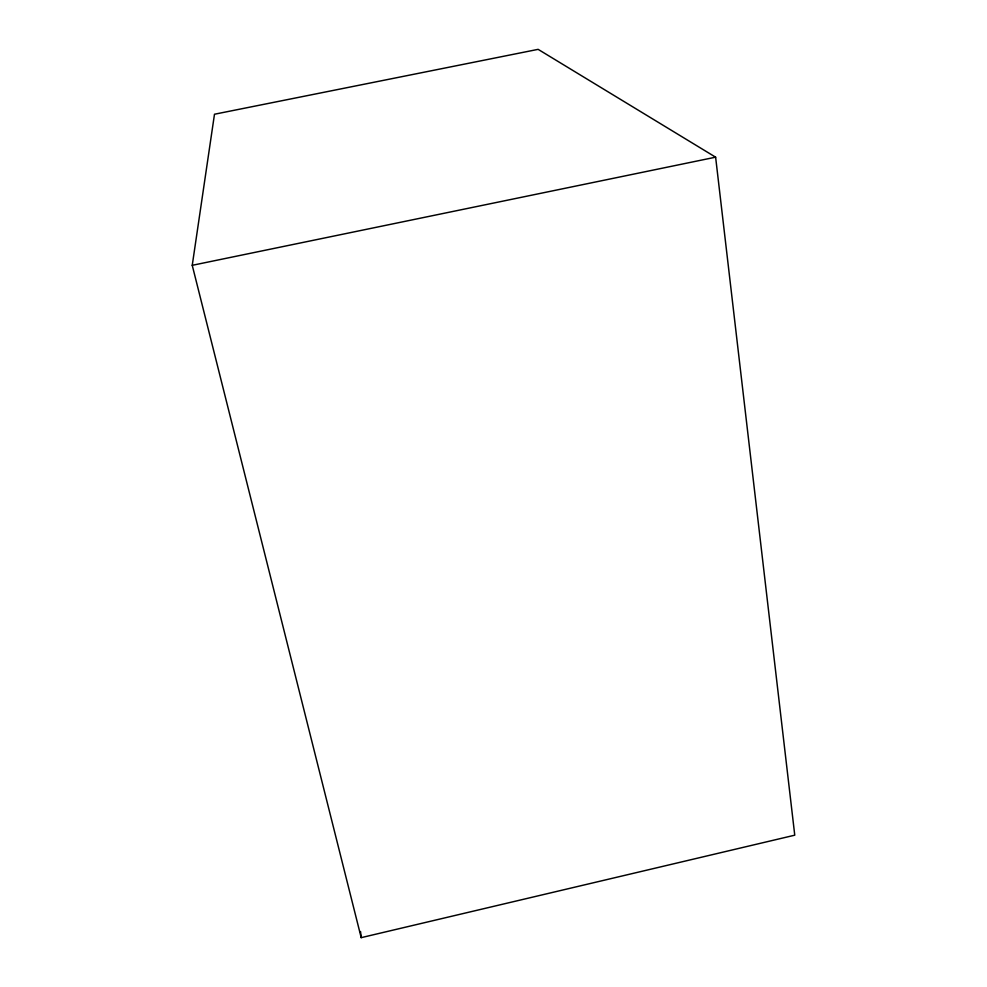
<?xml version="1.0" encoding="UTF-8"?>
<svg xmlns="http://www.w3.org/2000/svg" width="987" height="987" viewBox="0 0 987 987"><rect width="100%" height="100%" fill="white"/><g stroke="black" fill="none" stroke-linecap="round" stroke-linejoin="round"><path stroke-width="1.48" d="M192.243 265.318L214.487 114.233L538.125 49.35L715.624 157.18L794.757 835.187L361.193 937.65L192.243 265.318L715.624 157.18M360.551 931.531L361.193 937.65"/></g></svg>
